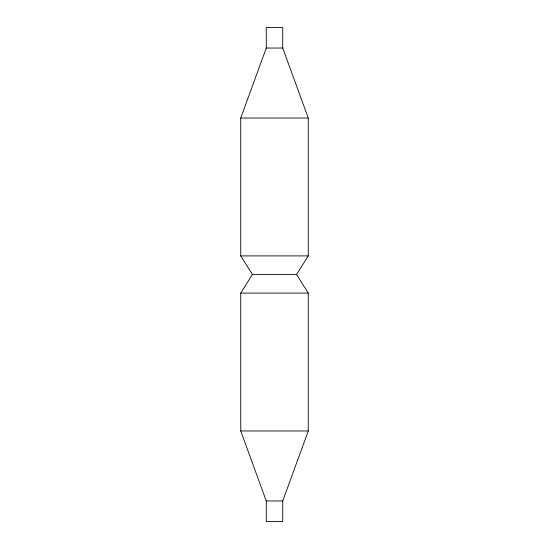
<?xml version="1.0" encoding="UTF-8"?>
<svg xmlns="http://www.w3.org/2000/svg" width="549" height="549" viewBox="0 0 549 549"><rect width="100%" height="100%" fill="white"/><g stroke="black" fill="none" stroke-linecap="round" stroke-linejoin="round"><path stroke-width="0.82" d="M252.423 274.5L240.737 255.903L240.737 118.028L266.272 48.038L266.272 27.45L282.728 27.45L282.728 48.038L308.264 118.028L308.264 255.903L296.577 274.5L252.423 274.5L240.737 293.097L240.737 430.972L266.272 500.963L266.272 521.55L282.728 521.55L282.728 500.963L308.264 430.972L308.264 293.097L296.577 274.5M266.272 48.038L282.728 48.038M240.737 118.028L308.264 118.028M240.737 255.903L308.264 255.903M240.737 293.097L308.264 293.097M240.737 430.972L308.264 430.972M266.272 500.963L282.728 500.963"/></g></svg>
